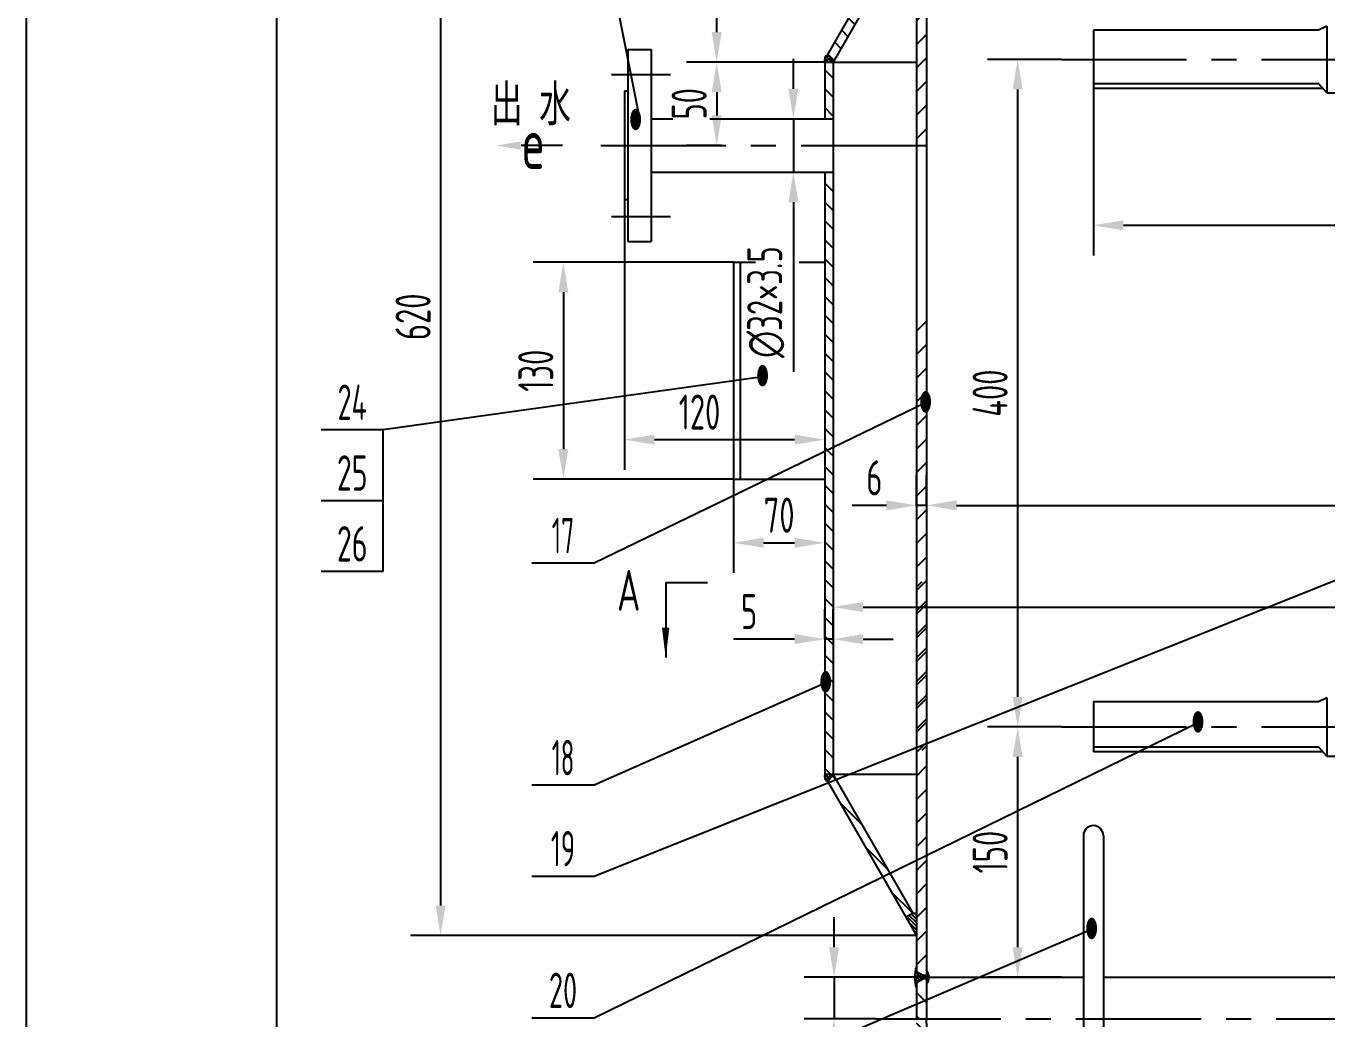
# Model space of a CAD drawing. Extents: x 0 to 3564, y 0 to 5046.
# Drawn here: x 0 to 780, y 2778 to 3373 of the extents above; entities that cross this region are included whole.
import ezdxf
from ezdxf.enums import TextEntityAlignment as Align

# ---------------------------------------------------------------- set-up
doc = ezdxf.new("R2010")
doc.units = 0
doc.header["$LTSCALE"] = 60
doc.linetypes.add('G', pattern=[2, 1.25, -0.25, 0.25, -0.25])
doc.layers.get('0').update_dxf_attribs({"linetype": 'CONTINUOUS'})
doc.layers.get('DEFPOINTS').update_dxf_attribs({"linetype": 'CONTINUOUS'})
for name, color, linetype in [('01', 7, 'CONTINUOUS'), ('02', 1, 'CONTINUOUS'), ('05', 4, 'G'), ('08', 1, 'CONTINUOUS'), ('10', 1, 'CONTINUOUS'), ('11', 3, 'CONTINUOUS')]:
    doc.layers.add(name, color=color, linetype=linetype)
doc.styles.get("Standard").update_dxf_attribs({"font": 'isocp', "width": 0.707, "bigfont": 'intecad.shx'})
doc.dimstyles.new('INTE', dxfattribs={"dimscale": 6, "dimtxt": 3.5, "dimasz": 3, "dimexe": 3, "dimexo": 0, "dimgap": 1, "dimtad": 1, "dimdec": 3, "dimtxsty": 'STANDARD', "dimcen": 0, "dimclrd": 1, "dimclre": 1, "dimclrt": 3, "dimaunit": 1, "dimazin": 3, "dimtfac": 1, "dimtdec": 4, "dimtmove": 0, "dimatfit": 3, "dimtzin": 0})
pattern_1 = [(135, (-5.01, 674.008), (-5.656854, -5.656854), [])]
pattern_2 = [(45, (-5.01, 674.008), (-7.071068, 7.071068), [])]

# ---------------------------------------------------------------- blocks, each defined once
blk = doc.blocks.new('*U18')
at = {"layer": '01'}
blk.add_lwpolyline([(25, 831), (25, 10)], dxfattribs=at)
at = {"layer": '02'}
blk.add_lwpolyline([(0, 841), (0, 0)], dxfattribs=at)
blk = doc.blocks.new('*D29')
at = {"color": 1, "linetype": 'BYBLOCK'}
for p, q in [((1388.78, 2803.21), (1370.78, 2803.21)), ((1388.78, 2785.21), (1388.78, 2361.95)), ((745.66, 2343.95), (1406.78, 2343.95))]:
    blk.add_line(p, q, dxfattribs=at)
for points in [[(1385.78, 2785.21), (1391.78, 2785.21), (1388.78, 2803.21)], [(1385.78, 2361.95), (1391.78, 2361.95), (1388.78, 2343.95)]]:
    blk.add_solid(points, dxfattribs=at)
at = {"layer": 'DEFPOINTS', "color": 0, "linetype": 'BYBLOCK'}
for p in [(1388.78, 2803.21), (745.66, 2343.95), (1388.78, 2343.95)]:
    blk.add_point(p, dxfattribs=at)
at = {"color": 3, "linetype": 'BYBLOCK', "insert": (1372.28, 2573.58), "char_height": 21, "attachment_point": 5, "rotation": 90}
blk.add_mtext('459', dxfattribs=at)
blk = doc.blocks.new('*D34')
at = {"color": 1, "linetype": 'BYBLOCK'}
for p, q in [((639.59, 3472.23), (639.59, 3372.31)), ((1039.59, 3472.23), (1039.59, 3372.31)), ((657.59, 3390.31), (1021.59, 3390.31))]:
    blk.add_line(p, q, dxfattribs=at)
for points in [[(657.59, 3393.31), (657.59, 3387.31), (639.59, 3390.31)], [(1021.59, 3393.31), (1021.59, 3387.31), (1039.59, 3390.31)]]:
    blk.add_solid(points, dxfattribs=at)
at = {"layer": 'DEFPOINTS', "color": 0, "linetype": 'BYBLOCK'}
for p in [(639.59, 3472.23), (1039.59, 3472.23), (1039.59, 3390.31)]:
    blk.add_point(p, dxfattribs=at)
at = {"color": 3, "linetype": 'BYBLOCK', "insert": (839.59, 3406.81), "char_height": 21, "attachment_point": 5}
blk.add_mtext('400', dxfattribs=at)
blk = doc.blocks.new('*D122')
at = {"color": 1, "linetype": 'BYBLOCK'}
for p, q in [((620.45, 3089.73), (576.23, 3089.73)), ((594.23, 3071.73), (594.23, 2957.73)), ((620.45, 2939.73), (576.23, 2939.73))]:
    blk.add_line(p, q, dxfattribs=at)
for points in [[(591.23, 3071.73), (597.23, 3071.73), (594.23, 3089.73)], [(591.23, 2957.73), (597.23, 2957.73), (594.23, 2939.73)]]:
    blk.add_solid(points, dxfattribs=at)
at = {"layer": 'DEFPOINTS', "color": 0, "linetype": 'BYBLOCK'}
for p in [(620.45, 3089.73), (594.23, 2939.73), (620.45, 2939.73)]:
    blk.add_point(p, dxfattribs=at)
at = {"color": 3, "linetype": 'BYBLOCK', "insert": (577.73, 3014.73), "char_height": 21, "attachment_point": 5, "rotation": 90}
blk.add_mtext('150', dxfattribs=at)
blk = doc.blocks.new('*D123')
at = {"color": 1, "linetype": 'BYBLOCK'}
for p, q in [((398.88, 3448.21), (230.43, 3448.21)), ((248.43, 3430.21), (248.43, 2846.21)), ((533.59, 2828.21), (230.43, 2828.21))]:
    blk.add_line(p, q, dxfattribs=at)
for points in [[(245.43, 3430.21), (251.43, 3430.21), (248.43, 3448.21)], [(245.43, 2846.21), (251.43, 2846.21), (248.43, 2828.21)]]:
    blk.add_solid(points, dxfattribs=at)
at = {"layer": 'DEFPOINTS', "color": 0, "linetype": 'BYBLOCK'}
for p in [(398.88, 3448.21), (248.43, 2828.21), (533.59, 2828.21)]:
    blk.add_point(p, dxfattribs=at)
at = {"color": 3, "linetype": 'BYBLOCK', "insert": (231.92, 3198.96), "char_height": 21, "attachment_point": 5, "rotation": 90}
blk.add_mtext('620', dxfattribs=at)
blk = doc.blocks.new('*D124')
at = {"color": 1, "linetype": 'BYBLOCK'}
for p, q in [((484.21, 2957.73), (484.21, 2975.73)), ((541.09, 2939.73), (466.21, 2939.73)), ((484.21, 2939.73), (484.21, 2914.73)), ((509.16, 2914.73), (466.21, 2914.73)), ((484.21, 2896.73), (484.21, 2849.41))]:
    blk.add_line(p, q, dxfattribs=at)
for points in [[(481.21, 2957.73), (487.21, 2957.73), (484.21, 2939.73)], [(481.21, 2896.73), (487.21, 2896.73), (484.21, 2914.73)]]:
    blk.add_solid(points, dxfattribs=at)
at = {"layer": 'DEFPOINTS', "color": 0, "linetype": 'BYBLOCK'}
for p in [(541.09, 2939.73), (484.21, 2914.73), (509.16, 2914.73)]:
    blk.add_point(p, dxfattribs=at)
at = {"color": 3, "linetype": 'BYBLOCK', "insert": (467.71, 2864.07), "char_height": 21, "attachment_point": 5, "rotation": 90}
blk.add_mtext('25', dxfattribs=at)
blk = doc.blocks.new('*D126')
at = {"color": 1, "linetype": 'BYBLOCK'}
for p, q in [((483.59, 3186.42), (483.59, 3007.07)), ((1195.59, 3186.42), (1195.59, 3007.07)), ((501.59, 3025.07), (1177.59, 3025.07))]:
    blk.add_line(p, q, dxfattribs=at)
for points in [[(501.59, 3028.07), (501.59, 3022.07), (483.59, 3025.07)], [(1177.59, 3028.07), (1177.59, 3022.07), (1195.59, 3025.07)]]:
    blk.add_solid(points, dxfattribs=at)
at = {"layer": 'DEFPOINTS', "color": 0, "linetype": 'BYBLOCK'}
for p in [(483.59, 3186.42), (1195.59, 3186.42), (1195.59, 3025.07)]:
    blk.add_point(p, dxfattribs=at)
at = {"color": 3, "linetype": 'BYBLOCK', "insert": (909.53, 3041.58), "char_height": 21, "attachment_point": 5}
blk.add_mtext('∅712', dxfattribs=at)
blk = doc.blocks.new('*D127')
at = {"color": 1, "linetype": 'BYBLOCK'}
for p, q in [((1139.59, 3074.39), (1139.59, 3103.98)), ((539.59, 3092.42), (539.59, 3067.98)), ((557.59, 3085.98), (1121.59, 3085.98))]:
    blk.add_line(p, q, dxfattribs=at)
for points in [[(557.59, 3088.98), (557.59, 3082.98), (539.59, 3085.98)], [(1121.59, 3088.98), (1121.59, 3082.98), (1139.59, 3085.98)]]:
    blk.add_solid(points, dxfattribs=at)
at = {"layer": 'DEFPOINTS', "color": 0, "linetype": 'BYBLOCK'}
for p in [(539.59, 3092.42), (1139.59, 3085.98), (1139.59, 3074.39)]:
    blk.add_point(p, dxfattribs=at)
at = {"color": 3, "linetype": 'BYBLOCK', "insert": (914.77, 3102.48), "char_height": 21, "attachment_point": 5}
blk.add_mtext('∅600', dxfattribs=at)
blk = doc.blocks.new('*D128')
at = {"color": 1, "linetype": 'BYBLOCK'}
for p, q in [((358.59, 3269.11), (358.59, 3107.35)), ((478.59, 3269.11), (478.59, 3107.35)), ((376.59, 3125.35), (460.59, 3125.35))]:
    blk.add_line(p, q, dxfattribs=at)
for points in [[(376.59, 3128.35), (376.59, 3122.35), (358.59, 3125.35)], [(460.59, 3128.35), (460.59, 3122.35), (478.59, 3125.35)]]:
    blk.add_solid(points, dxfattribs=at)
at = {"layer": 'DEFPOINTS', "color": 0, "linetype": 'BYBLOCK'}
for p in [(358.59, 3269.11), (478.59, 3269.11), (478.59, 3125.35)]:
    blk.add_point(p, dxfattribs=at)
at = {"color": 3, "linetype": 'BYBLOCK', "insert": (403.59, 3141.86), "char_height": 21, "attachment_point": 5}
blk.add_mtext('120', dxfattribs=at)
blk = doc.blocks.new('*D129')
at = {"color": 1, "linetype": 'BYBLOCK'}
for p, q in [((459.86, 3335.61), (459.86, 3353.61)), ((434.36, 3317.61), (477.86, 3317.61)), ((459.86, 3317.61), (459.86, 3285.61)), ((419.83, 3285.61), (477.86, 3285.61)), ((459.86, 3267.61), (459.86, 3165.95))]:
    blk.add_line(p, q, dxfattribs=at)
for points in [[(456.86, 3335.61), (462.86, 3335.61), (459.86, 3317.61)], [(456.86, 3267.61), (462.86, 3267.61), (459.86, 3285.61)]]:
    blk.add_solid(points, dxfattribs=at)
at = {"layer": 'DEFPOINTS', "color": 0, "linetype": 'BYBLOCK'}
for p in [(434.36, 3317.61), (419.83, 3285.61), (459.86, 3285.61)]:
    blk.add_point(p, dxfattribs=at)
at = {"color": 3, "linetype": 'BYBLOCK', "insert": (443.36, 3207.78), "char_height": 21, "attachment_point": 5, "rotation": 90}
blk.add_mtext('∅32×3.5', dxfattribs=at)
blk = doc.blocks.new('*D130')
at = {"color": 1, "linetype": 'BYBLOCK'}
for p, q in [((478.59, 3142.34), (478.59, 3160.34)), ((483.59, 3142.34), (483.59, 3160.34)), ((460.59, 3142.34), (424.04, 3142.34)), ((483.59, 3142.34), (478.59, 3142.34)), ((501.59, 3142.34), (519.59, 3142.34))]:
    blk.add_line(p, q, dxfattribs=at)
for points in [[(460.59, 3145.34), (460.59, 3139.34), (478.59, 3142.34)], [(501.59, 3145.34), (501.59, 3139.34), (483.59, 3142.34)]]:
    blk.add_solid(points, dxfattribs=at)
at = {"layer": 'DEFPOINTS', "color": 0, "linetype": 'BYBLOCK'}
for p in [(478.59, 3142.34), (478.59, 3142.34), (483.59, 3142.34)]:
    blk.add_point(p, dxfattribs=at)
at = {"color": 3, "linetype": 'BYBLOCK', "insert": (433.32, 3158.84), "char_height": 21, "attachment_point": 5}
blk.add_mtext('5', dxfattribs=at)
blk = doc.blocks.new('*D131')
at = {"color": 1, "linetype": 'BYBLOCK'}
for p, q in [((413.88, 3448.21), (395.88, 3448.21)), ((413.88, 3369.61), (413.88, 3430.21)), ((478.59, 3351.61), (395.88, 3351.61))]:
    blk.add_line(p, q, dxfattribs=at)
for points in [[(410.88, 3430.21), (416.88, 3430.21), (413.88, 3448.21)], [(410.88, 3369.61), (416.88, 3369.61), (413.88, 3351.61)]]:
    blk.add_solid(points, dxfattribs=at)
at = {"layer": 'DEFPOINTS', "color": 0, "linetype": 'BYBLOCK'}
for p in [(413.88, 3448.21), (413.88, 3448.21), (478.59, 3351.61)]:
    blk.add_point(p, dxfattribs=at)
at = {"color": 3, "linetype": 'BYBLOCK', "insert": (397.38, 3399.91), "char_height": 21, "attachment_point": 5, "rotation": 90}
blk.add_mtext('97', dxfattribs=at)
blk = doc.blocks.new('*D133')
at = {"color": 1, "linetype": 'BYBLOCK'}
for p, q in [((413.88, 3351.61), (395.88, 3351.61)), ((413.88, 3333.61), (413.88, 3319.61)), ((416.48, 3301.61), (395.88, 3301.61))]:
    blk.add_line(p, q, dxfattribs=at)
for points in [[(410.88, 3333.61), (416.88, 3333.61), (413.88, 3351.61)], [(410.88, 3319.61), (416.88, 3319.61), (413.88, 3301.61)]]:
    blk.add_solid(points, dxfattribs=at)
at = {"layer": 'DEFPOINTS', "color": 0, "linetype": 'BYBLOCK'}
for p in [(413.88, 3351.61), (413.88, 3301.61), (416.48, 3301.61)]:
    blk.add_point(p, dxfattribs=at)
at = {"color": 3, "linetype": 'BYBLOCK', "insert": (397.38, 3326.61), "char_height": 21, "attachment_point": 5, "rotation": 90}
blk.add_mtext('50', dxfattribs=at)
blk = doc.blocks.new('*D134')
at = {"color": 1, "linetype": 'BYBLOCK'}
for p, q in [((620.45, 3489.73), (576.23, 3489.73)), ((594.23, 3471.73), (594.23, 3107.73)), ((594.23, 3089.73), (576.23, 3089.73))]:
    blk.add_line(p, q, dxfattribs=at)
for points in [[(591.23, 3471.73), (597.23, 3471.73), (594.23, 3489.73)], [(591.23, 3107.73), (597.23, 3107.73), (594.23, 3089.73)]]:
    blk.add_solid(points, dxfattribs=at)
at = {"layer": 'DEFPOINTS', "color": 0, "linetype": 'BYBLOCK'}
for p in [(620.45, 3489.73), (594.23, 3089.73), (594.23, 3089.73)]:
    blk.add_point(p, dxfattribs=at)
at = {"color": 3, "linetype": 'BYBLOCK', "insert": (577.73, 3289.73), "char_height": 21, "attachment_point": 5, "rotation": 90}
blk.add_mtext('400', dxfattribs=at)
blk = doc.blocks.new('*D151')
at = {"color": 1, "linetype": 'BYBLOCK'}
for p, q in [((423.99, 3231.66), (303.99, 3231.66)), ((321.99, 3213.66), (321.99, 3119.66)), ((423.99, 3101.66), (303.99, 3101.66))]:
    blk.add_line(p, q, dxfattribs=at)
for points in [[(318.99, 3213.66), (324.99, 3213.66), (321.99, 3231.66)], [(318.99, 3119.66), (324.99, 3119.66), (321.99, 3101.66)]]:
    blk.add_solid(points, dxfattribs=at)
at = {"layer": 'DEFPOINTS', "color": 0, "linetype": 'BYBLOCK'}
for p in [(423.99, 3231.66), (321.99, 3101.66), (423.99, 3101.66)]:
    blk.add_point(p, dxfattribs=at)
at = {"color": 3, "linetype": 'BYBLOCK', "insert": (305.49, 3166.66), "char_height": 21, "attachment_point": 5, "rotation": 90}
blk.add_mtext('130', dxfattribs=at)
blk = doc.blocks.new('*D152')
at = {"color": 1, "linetype": 'BYBLOCK'}
for p, q in [((423.99, 3101.66), (423.99, 3045.57)), ((478.59, 3101.66), (478.59, 3045.57)), ((441.99, 3063.57), (460.59, 3063.57))]:
    blk.add_line(p, q, dxfattribs=at)
for points in [[(441.99, 3066.57), (441.99, 3060.57), (423.99, 3063.57)], [(460.59, 3066.57), (460.59, 3060.57), (478.59, 3063.57)]]:
    blk.add_solid(points, dxfattribs=at)
at = {"layer": 'DEFPOINTS', "color": 0, "linetype": 'BYBLOCK'}
for p in [(423.99, 3101.66), (478.59, 3101.66), (478.59, 3063.57)]:
    blk.add_point(p, dxfattribs=at)
at = {"color": 3, "linetype": 'BYBLOCK', "insert": (451.29, 3080.07), "char_height": 21, "attachment_point": 5}
blk.add_mtext('70', dxfattribs=at)

msp = doc.modelspace()

# ---------------------------------------------------------------- hatches: boundary and pattern name
at = {"layer": '10'}
h = msp.add_hatch(dxfattribs=at)
h.set_pattern_fill('_U', color=256, scale=10, angle=45, style=0, pattern_type=0)
h.set_pattern_definition(pattern_2)
h.paths.add_polyline_path([(533.59448, 3301.61121), (539.59448, 3301.61121), (539.59448, 3416.81349, -0.06459313), (533.59448, 3415.42963)])
h.paths.add_polyline_path([(539.59448, 3461.68042, 0.06459313), (533.59448, 3463.06428), (533.59448, 3415.42963, 0.06459313), (539.59448, 3416.81349)])
h = msp.add_hatch(dxfattribs=at)
h.set_pattern_fill('_U', color=256, scale=8, angle=135, style=0, pattern_type=0)
h.set_pattern_definition(pattern_1)
h.paths.add_polyline_path([(531.59448, 3434.74965), (527.26435, 3437.24965), (517.22612, 3419.86293, 0.052376014), (521.5602, 3417.36978)])
h.paths.add_polyline_path([(521.5602, 3417.36978, -0.052376014), (517.22612, 3419.86293), (493.14737, 3378.15731, -0.052672618), (497.21177, 3375.19706)])
h.paths.add_polyline_path([(480.43012, 3356.13038), (483.59448, 3351.61121), (497.21177, 3375.19706, 0.052672618), (493.14737, 3378.15731)])
h = msp.add_hatch(dxfattribs=at)
h.set_pattern_fill('_U', color=256, scale=1.5, angle=45, style=0, double=1, pattern_type=0)
h.set_pattern_definition([(45, (53.5105, 475.8769), (-1.0606602, 1.0606602), []), (135, (53.5105, 475.8769), (-1.0606602, -1.0606602), [])])
h.paths.add_polyline_path([(480.71564, 3355.72261, 0.424593147), (478.59448, 3351.61121), (483.59448, 3351.61121)])
h = msp.add_hatch(dxfattribs=at)
h.set_pattern_fill('_U', color=256, scale=8, angle=135, style=0, pattern_type=0)
h.set_pattern_definition(pattern_1)
h.paths.add_polyline_path([(483.59448, 3351.61121), (478.59448, 3351.61121), (478.59448, 3333.64727, 0.052376201), (483.59448, 3333.63176)])
h.paths.add_polyline_path([(483.59448, 3333.63176, -0.052376201), (478.59448, 3333.64727), (478.59448, 3323.78235), (482.09448, 3319.61121), (483.59448, 3319.61121)])
h = msp.add_hatch(dxfattribs=at)
h.set_pattern_fill('_U', color=256, scale=8, angle=135, style=0, pattern_type=0)
h.set_pattern_definition(pattern_1)
h.paths.add_polyline_path([(483.59448, 3283.61121), (482.09448, 3283.61121), (478.59448, 3279.44007), (478.59448, 3117.51083), (483.59448, 3117.51083)])
h = msp.add_hatch(dxfattribs=at)
h.set_pattern_fill('_U', color=256, scale=10, angle=45, style=0, pattern_type=0)
h.set_pattern_definition([(45, (-5.01, 572.957), (-7.071068, 7.071068), [])])
h.paths.add_polyline_path([(539.59448, 3200.56012), (533.59448, 3200.56012), (533.59448, 2939.28571), (539.59448, 2939.28571)])
h = msp.add_hatch(dxfattribs=at)
h.set_pattern_fill('_U', color=256, scale=8, angle=135, style=0, pattern_type=0)
h.set_pattern_definition(pattern_1)
h.paths.add_polyline_path([(483.59448, 3117.51083), (478.59448, 3117.51083), (478.59448, 2924.81629), (483.59448, 2924.81629)])
h = msp.add_hatch(dxfattribs=at)
h.set_pattern_fill('_U', color=256, scale=10, angle=45, style=0, pattern_type=0)
h.set_pattern_definition(pattern_2)
h.paths.add_polyline_path([(539.59448, 3040.3368), (533.59448, 3040.3368), (533.59448, 2806.52315), (537.59448, 2804.21375), (539.59448, 2804.21375)])
h = msp.add_hatch(dxfattribs=at)
h.set_pattern_fill('_U', color=256, scale=1.5, angle=45, style=0, double=1, pattern_type=0)
h.set_pattern_definition([(315, (53.5105, 5800.5506), (-1.0606602, -1.0606602), []), (225, (53.5105, 5800.5506), (-1.0606602, 1.0606602), [])])
h.paths.add_polyline_path([(480.71564, 2920.70488, -0.424593147), (478.59448, 2924.81629), (483.59448, 2924.81629)])
h = msp.add_hatch(dxfattribs=at)
h.set_pattern_fill('_U', color=256, scale=8, angle=135, style=0, pattern_type=0)
h.set_pattern_definition(pattern_1)
h.paths.add_polyline_path([(483.59448, 2924.81629), (480.43012, 2920.29712), (527.26435, 2839.17785), (531.59448, 2841.67785)])
h = msp.add_hatch(dxfattribs=at)
h.set_pattern_fill('_U', color=256, scale=1.5, angle=45, style=0, pattern_type=0)
h.set_pattern_definition([(315, (53.5105, 5738.589), (-1.0606602, -1.0606602), [])])
h.paths.add_polyline_path([(533.59448, 2828.21375), (527.26435, 2839.17785), (531.59448, 2841.67785), (533.59448, 2841.67785)])
h = msp.add_hatch(dxfattribs=at)
h.set_pattern_fill('_U', color=256, scale=1.5, angle=45, style=0, double=1, pattern_type=0)
h.set_pattern_definition([(45, (2195.3708, -3020.2728), (-1.06066017, 1.06066017), []), (135, (2195.3708, -3020.2728), (-1.06066017, -1.06066017), [])])
h.paths.add_polyline_path([(539.59448, 2803.21375), (539.59448, 2804.21375), (537.59448, 2804.21375), (533.59448, 2806.52315), (533.59448, 2809.71375, 0.085990052), (532.46828, 2803.21375)])
h.paths.add_polyline_path([(532.46828, 2803.21375, 0.085990052), (533.59448, 2796.71375), (533.59448, 2799.90435), (537.59448, 2802.21375), (539.59448, 2802.21375), (539.59448, 2803.21375)])
h.paths.add_polyline_path([(539.59448, 2803.21375), (541.09448, 2803.21375, 0.181334582), (539.59448, 2807.21375)])
h.paths.add_polyline_path([(539.59448, 2802.21375), (539.59448, 2799.21375, 0.181334582), (541.09448, 2803.21375), (539.59448, 2803.21375)])
h = msp.add_hatch(dxfattribs=at)
h.set_pattern_fill('U', color=256, scale=10, angle=135, style=0, pattern_type=0)
h.set_pattern_definition([(135, (-5.01, 674.008), (-7.07107, -7.07107), [])])
h.paths.add_polyline_path([(539.59448, 2802.21375), (537.59448, 2802.21375), (533.59448, 2799.90435), (533.59448, 2778.21375), (539.59448, 2778.21375)])
h = msp.add_hatch(dxfattribs=at)
h.set_pattern_fill('_U', color=256, scale=10, angle=135, style=0, pattern_type=0)
h.set_pattern_definition([(135, (0, 0), (-7.071068, -7.071068), [])])
edge = h.paths.add_edge_path()
edge.add_ellipse((839.59448, 2778.21375), major_axis=(-300, 0), ratio=0.5, start_angle=0, end_angle=43.48705717, ccw=False)
edge.add_line((539.59448, 2778.21375), (533.59448, 2778.21375))
edge.add_ellipse((839.59448, 2778.21375), major_axis=(-306, 0), ratio=0.509803922, start_angle=0, end_angle=25.83722635)
edge.add_ellipse((839.59448, 2778.21375), major_axis=(-306, 0), ratio=0.509803922, start_angle=25.83722635, end_angle=33.95074024)
edge.add_ellipse((839.59448, 2778.21375), major_axis=(-306, 0), ratio=0.509803922, start_angle=33.95074024, end_angle=35.07509366)
edge.add_ellipse((839.59448, 2778.21375), major_axis=(-306, 0), ratio=0.509803922, start_angle=35.07509366, end_angle=49.18681624)
edge.add_line((639.59448, 2660.14598), (639.59448, 2666.41035))
edge.add_ellipse((839.59448, 2778.21375), major_axis=(-300, 0), ratio=0.5, start_angle=44.22004443, end_angle=48.1896851, ccw=False)
edge.add_ellipse((839.59448, 2778.21375), major_axis=(-300, 0), ratio=0.5, start_angle=43.48705717, end_angle=44.22004443, ccw=False)
edge = h.paths.add_edge_path()
edge.add_ellipse((839.59448, 2778.21375), major_axis=(-300, 0), ratio=0.5, start_angle=52.87757097, end_angle=85.41143426, ccw=False)
edge.add_ellipse((839.59448, 2778.21375), major_axis=(-300, 0), ratio=0.5, start_angle=51.92687668, end_angle=52.87757097, ccw=False)
edge.add_ellipse((839.59448, 2778.21375), major_axis=(-300, 0), ratio=0.5, start_angle=48.1896851, end_angle=51.92687668, ccw=False)
edge.add_line((639.59448, 2666.41035), (639.59448, 2660.14598))
edge.add_ellipse((839.59448, 2778.21375), major_axis=(-306, 0), ratio=0.509803922, start_angle=49.18681624, end_angle=62.60223756)
edge.add_ellipse((839.59448, 2778.21375), major_axis=(-306, 0), ratio=0.509803922, start_angle=62.60223756, end_angle=63.77616313)
edge.add_ellipse((839.59448, 2778.21375), major_axis=(-306, 0), ratio=0.509803922, start_angle=63.77616313, end_angle=84.56184647)
edge.add_line((810.59448, 2622.91589), (815.59448, 2628.69452))
h.paths.add_polyline_path([(562.45403, 2704.74519), (573.83228, 2704.74519), (573.83228, 2719.51442), (562.45403, 2719.51442)], flags=25)

# ---------------------------------------------------------------- linework, layer by layer
at = {"color": 1, "linetype": 'BYBLOCK'}
for p, q in [((533.59448, 3085.97891), (533.59448, 3103.97891)), ((539.59448, 3085.97891), (539.59448, 3103.97891)), ((515.59448, 3085.97891), (494.9955, 3085.97891)), ((539.59448, 3085.97891), (533.59448, 3085.97891)), ((557.59448, 3085.97891), (575.59448, 3085.97891))]:
    msp.add_line(p, q, dxfattribs=at)
for points in [[(515.59448, 3088.97891), (515.59448, 3082.97891), (533.59448, 3085.97891)], [(557.59448, 3088.97891), (557.59448, 3082.97891), (539.59448, 3085.97891)]]:
    msp.add_solid(points, dxfattribs=at)
at = {"layer": '01', "color": 7, "linetype": 'CONTINUOUS'}
for p, q in [((539.59448, 3503.21375), (539.59448, 2778.21375)), ((533.59448, 3483.21375), (533.59448, 2806.52315)), ((480.43012, 3356.13038), (533.59448, 3448.21375)), ((531.59448, 3434.74965), (483.59448, 3351.61121)), ((774.59448, 3370.71375), (639.59448, 3370.71375)), ((639.59448, 3370.71375), (639.59448, 3335.71375)), ((779.59448, 3373.21375), (774.59448, 3370.71375)), ((779.59448, 3373.21375), (779.59448, 3333.21375)), ((360.59448, 3359.11121), (360.59448, 3244.11121)), ((483.59448, 3351.61121), (480.43012, 3356.13038)), ((478.59448, 3351.61121), (533.59448, 3351.61121)), ((478.59448, 3351.61121), (478.59448, 3317.61121)), ((483.59448, 3351.61121), (483.59448, 2924.81629)), ((639.59448, 3338.71375), (774.59448, 3338.71375)), ((779.59448, 3333.21375), (774.59448, 3338.71375)), ((358.59448, 3334.11121), (358.59448, 3269.11121)), ((777.32175, 3335.71375), (639.59448, 3335.71375)), ((478.59448, 3285.61121), (478.59448, 2924.81629)), ((779.59448, 2970.71375), (774.59448, 2968.21375)), ((779.59448, 2970.71375), (779.59448, 2935.71375)), ((774.59448, 2968.21375), (639.59448, 2968.21375)), ((639.59448, 2968.21375), (639.59448, 2938.21375)), ((639.59448, 2941.21375), (774.59448, 2941.21375)), ((779.59448, 2935.71375), (774.59448, 2941.21375)), ((777.32175, 2938.21375), (639.59448, 2938.21375)), ((478.59448, 2924.81629), (533.59448, 2924.81629)), ((483.59448, 2924.81629), (480.43012, 2920.29712)), ((531.59448, 2841.67785), (483.59448, 2924.81629)), ((480.43012, 2920.29712), (533.59448, 2828.21375)), ((633.59448, 2888.0826), (633.59448, 2694.0826)), ((645.59448, 2888.0826), (645.59448, 2694.0826)), ((531.59448, 2841.67785), (527.26435, 2839.17785)), ((531.59448, 2841.67785), (533.59448, 2841.67785)), ((537.59448, 2804.21375), (533.59448, 2806.52315)), ((537.59448, 2802.21375), (533.59448, 2799.90435)), ((533.59448, 2799.90435), (533.59448, 2778.21375)), ((539.59448, 2804.21375), (537.59448, 2804.21375)), ((539.59448, 2802.21375), (537.59448, 2802.21375)), ((541.09448, 2803.21375), (633.59448, 2803.21375)), ((645.59448, 2803.21375), (1033.59448, 2803.21375))]:
    msp.add_line(p, q, dxfattribs=at)
at = {"layer": '01'}
for p, q in [((360.59448, 3359.11121), (374.59448, 3359.11121)), ((374.59448, 3359.11121), (374.59448, 3244.11121)), ((360.59448, 3334.11121), (358.59448, 3334.11121)), ((779.59448, 3333.21375), (899.59448, 3333.21375)), ((374.59448, 3317.61121), (387.61879, 3317.61121)), ((409.83912, 3317.61121), (483.59448, 3317.61121)), ((374.59448, 3285.61121), (483.59448, 3285.61121)), ((360.59448, 3269.11121), (358.59448, 3269.11121)), ((360.59448, 3244.11121), (374.59448, 3244.11121)), ((383.32331, 3039.78389), (408.32331, 3039.78389)), ((779.59448, 2935.71375), (899.59448, 2935.71375))]:
    msp.add_line(p, q, dxfattribs=at)
at = {"layer": '01', "color": 7, "linetype": 'CONTINUOUS', "ltscale": 0.857143}
for p, q in [((423.99474, 3231.66328), (423.99474, 3101.66328)), ((427.99474, 3231.66328), (427.99474, 3101.66328))]:
    msp.add_line(p, q, dxfattribs=at)
at = {"layer": '01', "ltscale": 0.857143}
for p, q in [((423.99474, 3231.66328), (437.15425, 3231.66328)), ((463.20693, 3231.66328), (478.59448, 3231.66328)), ((423.99474, 3101.66328), (478.59448, 3101.66328))]:
    msp.add_line(p, q, dxfattribs=at)
at = {"layer": '01', "color": 7, "linetype": 'CONTINUOUS'}
for centre, radius, start, end in [((482.5707, 3352.6285), 4.1043, 121.43608833, 194.35091881), ((482.5707, 2923.799), 4.1043, 165.64908119, 238.56391167), ((551.78918, 2803.21375), 19.3209, 160.34089152, 199.65910848), ((535.01114, 2803.21375), 6.08333, 318.88790956, 41.11209044)]:
    msp.add_arc(centre, radius, start, end, dxfattribs=at)
at = {"layer": '01'}
msp.add_arc((639.59448, 2888.0826), 6, 0, 180, dxfattribs=at)
at = {"layer": '01', "color": 7, "linetype": 'CONTINUOUS', "extrusion": (0, 0, -1)}
msp.add_ellipse((839.59448, 2778.21375), major_axis=(-300, 0), ratio=0.5, start_param=4.047887622, end_param=6.283185307, dxfattribs=at)
at = {"layer": '02'}
for p, q in [((368.04147, 3316.5321), (340.3955, 3455.13453)), ((441.36226, 3163.07973), (214.08937, 3131.18074)), ((539.04763, 3147.37867), (340.3955, 3051.264)), ((214.08937, 3131.18074), (176.88937, 3131.18074)), ((214.08937, 3088.75434), (214.08937, 3131.18074)), ((214.08937, 3088.75434), (176.88937, 3088.75434)), ((214.08937, 3046.32793), (214.08937, 3088.75434)), ((836.8505, 3061.72715), (340.3955, 2863.65602)), ((340.3955, 3051.264), (303.1955, 3051.264)), ((214.08937, 3046.32793), (176.88937, 3046.32793)), ((383.32331, 3039.78389), (383.32331, 2994.78389)), ((479.20781, 2979.66248), (340.3955, 2918.22191)), ((702.31062, 2955.61763), (340.3955, 2778.76841)), ((340.3955, 2918.22191), (303.1955, 2918.22191)), ((340.3955, 2863.65602), (303.1955, 2863.65602)), ((638.58121, 2831.82318), (340.3955, 2704.49172)), ((340.3955, 2778.76841), (303.1955, 2778.76841))]:
    msp.add_line(p, q, dxfattribs=at)
msp.add_lwpolyline([(383.32331, 2994.78389, 0, 4.5, 0), (383.32331, 3012.78389, 0, 0, 0)], format="xyseb", dxfattribs=at)
at = {"layer": '05', "color": 4, "linetype": 'G'}
for p, q in [((620.44548, 3353.21375), (1061.40411, 3353.21375)), ((350.78998, 3344.11121), (386.24718, 3344.11121)), ((344.41438, 3301.61121), (551.59303, 3301.61121)), ((350.78998, 3259.11121), (386.24718, 3259.11121)), ((620.44548, 2953.21375), (1061.40411, 2953.21375)), ((509.16243, 2778.21375), (1179.92544, 2778.21375))]:
    msp.add_line(p, q, dxfattribs=at)
at = {"layer": '08'}
for p, q in [((483.59448, 3351.61121), (483.59448, 3351.61121)), ((483.59448, 2924.81629), (483.59448, 2924.81629))]:
    msp.add_line(p, q, dxfattribs=at)
at = {"layer": '08', "color": 1}
msp.add_line((321.54187, 3301.61121), (296.73613, 3301.61121), dxfattribs=at)
msp.add_solid([(296.50158, 3299.11121), (296.50158, 3304.11121), (281.50158, 3301.61121)], dxfattribs=at)
at = {"layer": '10'}
msp.add_line((539.59448, 2804.21375), (539.59448, 2802.21375), dxfattribs=at)
at = {"layer": 'DEFPOINTS', "color": 0, "linetype": 'BYBLOCK'}
for p in [(533.59448, 3085.97891), (533.59448, 3085.97891), (539.59448, 3085.97891)]:
    msp.add_point(p, dxfattribs=at)

# ---------------------------------------------------------------- block references
at = {"layer": '10', "xscale": 6, "yscale": 6, "zscale": 6}
msp.add_blockref('*U18', (0, 0), dxfattribs=at)

# ---------------------------------------------------------------- texts
at = {"color": 3, "linetype": 'BYBLOCK', "insert": (508.38404, 3102.47891), "char_height": 21, "attachment_point": 5}
msp.add_mtext('6', dxfattribs=at)
at = {"layer": '02', "width": 0.605172}
for p, p2 in [((361.71572, 3310.57415), (368.91572, 3310.57415)), ((437.76226, 3157.07973), (444.96226, 3157.07973)), ((535.44763, 3141.37867), (542.64763, 3141.37867)), ((475.60781, 2973.66248), (482.80781, 2973.66248)), ((698.71062, 2949.61763), (705.91062, 2949.61763)), ((634.98121, 2825.82318), (642.18121, 2825.82318))]:
    msp.add_text('●', height=12, dxfattribs=at).set_placement(p, p2, align=Align.FIT)
at = {"layer": '08', "color": 3, "insert": (278.53804, 3325.97427), "char_height": 24.5, "attachment_point": 4}
msp.add_mtext('出 水', dxfattribs=at)
at = {"layer": '11', "width": 0.707}
msp.add_text('e', height=30.68718, dxfattribs=at).set_placement((310.97583, 3287.605), align=Align.RIGHT)
at = {"layer": '11'}
for s, width, p, p2 in [('24', 0.611065, (186.73958, 3137.18074), (204.23916, 3137.18074)), ('25', 0.670853, (186.3003, 3094.75434), (204.67843, 3094.75434)), ('26', 0.666628, (186.3003, 3052.32793), (204.67843, 3052.32793)), ('17', 0.606, (315.04652, 3057.264), (328.54448, 3057.264)), ('18', 0.606, (315.04652, 2924.22191), (328.54448, 2924.22191)), ('19', 0.612447, (314.50965, 2869.65602), (329.08135, 2869.65602)), ('20', 0.636567, (313.35042, 2784.76841), (330.24058, 2784.76841))]:
    msp.add_text(s, height=21.213203, dxfattribs=dict(at, width=width)).set_placement(p, p2, align=Align.FIT)
at = {"layer": '11', "width": 0.707}
msp.add_text('A', height=24.5, dxfattribs=at).set_placement((354.16643, 3022.82239))

# ---------------------------------------------------------------- dimensions: what is measured, and where the dimension line sits
at = {"layer": '08'}
dim = msp.add_linear_dim(base=(248.42571, 2828.21375), p1=(398.8758, 3448.21375), p2=(533.59448, 2828.21375), angle=90, dimstyle='INTE', dxfattribs=at)
dim.commit()
dim.dimension.update_dxf_attribs({"geometry": '*D123', "text_midpoint": (248.42571, 3198.9625), "dimtype": 160})
for base, p1, p2, text, picture, middle in [((413.8758, 3448.21375), (478.59448, 3351.61121), (413.8758, 3448.21375), '97', '*D131', (397.3758, 3399.91248)), ((1388.7842, 2343.9546), (1388.7842, 2803.21375), (745.66048, 2343.9546), '459', '*D29', (1372.2842, 2573.58417))]:
    dim = msp.add_linear_dim(base=base, p1=p1, p2=p2, angle=90, text=text, dimstyle='INTE', dxfattribs=at)
    dim.commit()
    dim.dimension.update_dxf_attribs({"geometry": picture, "text_midpoint": middle})
dim = msp.add_linear_dim(base=(459.85845, 3285.61121), p1=(434.36106, 3317.61121), p2=(419.82501, 3285.61121), angle=90, text='%%c<>×3.5', dimstyle='INTE', dxfattribs=at)
dim.commit()
dim.dimension.update_dxf_attribs({"geometry": '*D129', "text_midpoint": (459.85845, 3207.77878), "dimtype": 160})
for base, p1, p2, picture, middle in [((594.22707, 2953.21375), (620.44548, 3353.21375), (594.22707, 2953.21375), '*D134', (577.72707, 3153.21375)), ((594.22707, 2803.21375), (620.44548, 2953.21375), (620.44548, 2803.21375), '*D122', (577.72707, 2878.21375)), ((484.20993, 2778.21375), (541.09448, 2803.21375), (509.16243, 2778.21375), '*D124', (467.70787, 2727.5519))]:
    dim = msp.add_linear_dim(base=base, p1=p1, p2=p2, angle=90, dimstyle='INTE', dxfattribs=at)
    dim.commit()
    dim.dimension.update_dxf_attribs({"geometry": picture, "text_midpoint": middle, "insert": (0, -136.51737)})
for base, p1, p2, picture, middle in [((413.8758, 3301.61121), (413.8758, 3351.61121), (416.47611, 3301.61121), '*D133', (397.3758, 3326.61121)), ((321.99325, 3101.66328), (423.99474, 3231.66328), (423.99474, 3101.66328), '*D151', (305.49325, 3166.66328))]:
    dim = msp.add_linear_dim(base=base, p1=p1, p2=p2, angle=90, dimstyle='INTE', dxfattribs=at)
    dim.commit()
    dim.dimension.update_dxf_attribs({"geometry": picture, "text_midpoint": middle})
for base, p1, p2, picture, middle in [((1039.59448, 3253.79192), (639.59448, 3335.71375), (1039.59448, 3335.71375), '*D34', (839.59448, 3270.29192)), ((478.59448, 3005.82232), (483.59448, 3005.82232), (478.59448, 3005.82232), '*D130', (433.31758, 3022.32232))]:
    dim = msp.add_linear_dim(base=base, p1=p1, p2=p2, dimstyle='INTE', dxfattribs=at)
    dim.commit()
    dim.dimension.update_dxf_attribs({"geometry": picture, "text_midpoint": middle, "insert": (0, -136.51737)})
dim = msp.add_linear_dim(base=(478.59448, 3125.35387), p1=(358.59448, 3269.11121), p2=(478.59448, 3269.11121), dimstyle='INTE', dxfattribs=at)
dim.commit()
dim.dimension.update_dxf_attribs({"geometry": '*D128', "text_midpoint": (403.59448, 3125.35387), "dimtype": 160})
for base, p1, p2, text, picture, middle in [((1195.59448, 3025.07473), (483.59448, 3186.42086), (1195.59448, 3186.42086), '%%C712', '*D126', (909.533, 3025.07473)), ((1139.59448, 3085.97891), (539.59448, 3092.4199), (1139.59448, 3074.38514), '%%C600', '*D127', (914.76527, 3085.97891))]:
    dim = msp.add_linear_dim(base=base, p1=p1, p2=p2, text=text, dimstyle='INTE', dxfattribs=at)
    dim.commit()
    dim.dimension.update_dxf_attribs({"geometry": picture, "text_midpoint": middle, "dimtype": 160})
dim = msp.add_linear_dim(base=(478.59448, 3063.57427), p1=(423.99474, 3101.66328), p2=(478.59448, 3101.66328), text='70', dimstyle='INTE', dxfattribs=at)
dim.commit()
dim.dimension.update_dxf_attribs({"geometry": '*D152', "text_midpoint": (451.29461, 3080.07427)})

doc.saveas('drawing.dxf')
